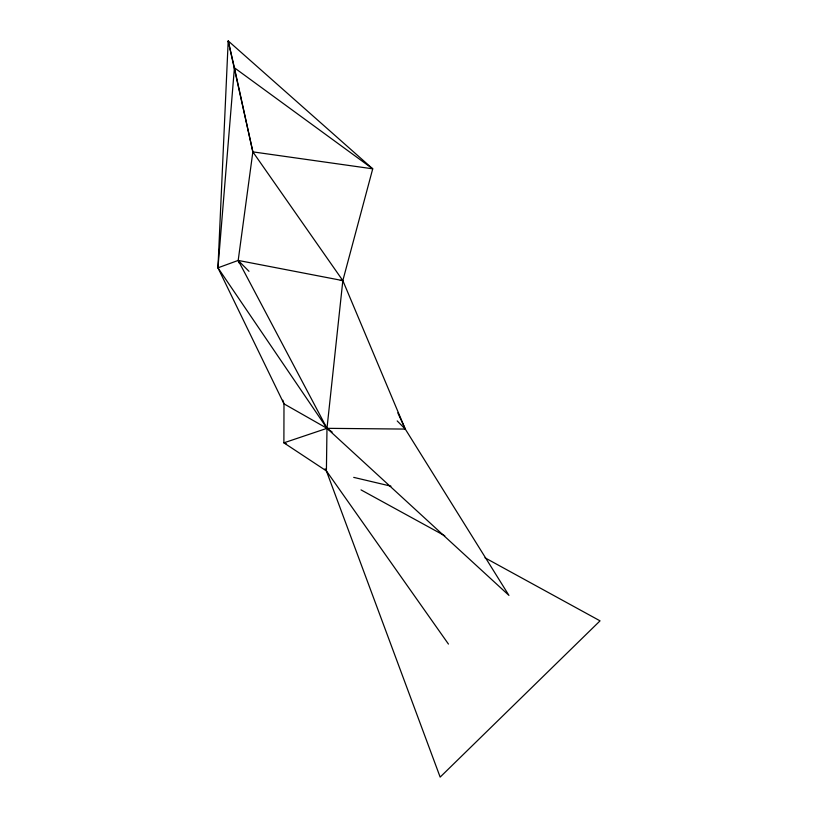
<?xml version="1.0" encoding="UTF-8"?>
<svg xmlns="http://www.w3.org/2000/svg" width="818" height="818" viewBox="0 0 818 818"><rect width="100%" height="100%" fill="white"/><g stroke="black" fill="none" stroke-linecap="round" stroke-linejoin="round"><path stroke-width="1.23" d="M485.002 557.815L600.044 620.852L440.156 777.1L326.402 470.923L326.985 428.325L342.834 280.615L372.722 168.825L228.202 40.9L217.956 267.823L283.989 403.857L283.887 442.835L326.402 470.923L448.448 644.073M397.804 412.865L405.278 429.082L508.939 595.392L326.985 428.325L217.956 267.823L234.418 67.802L228.202 40.9L252.854 151.872L238.191 260.431L238.968 262.864M217.956 267.823L238.191 260.431L342.834 280.615L405.278 429.082L326.985 428.325L283.887 442.835L286.269 443.724M340.308 280.359L342.834 280.615L252.854 151.872L234.418 67.802L372.722 168.825L252.854 151.872M353.713 477.375L390.953 486.168M361.024 489.89L444.787 535.79M332.149 432.027L326.985 428.325L283.989 403.857L282.824 400.206M248.969 271.31L238.191 260.431L326.985 428.325M397.19 420.922L405.278 429.082M325.053 468.796L326.402 470.923"/></g></svg>
